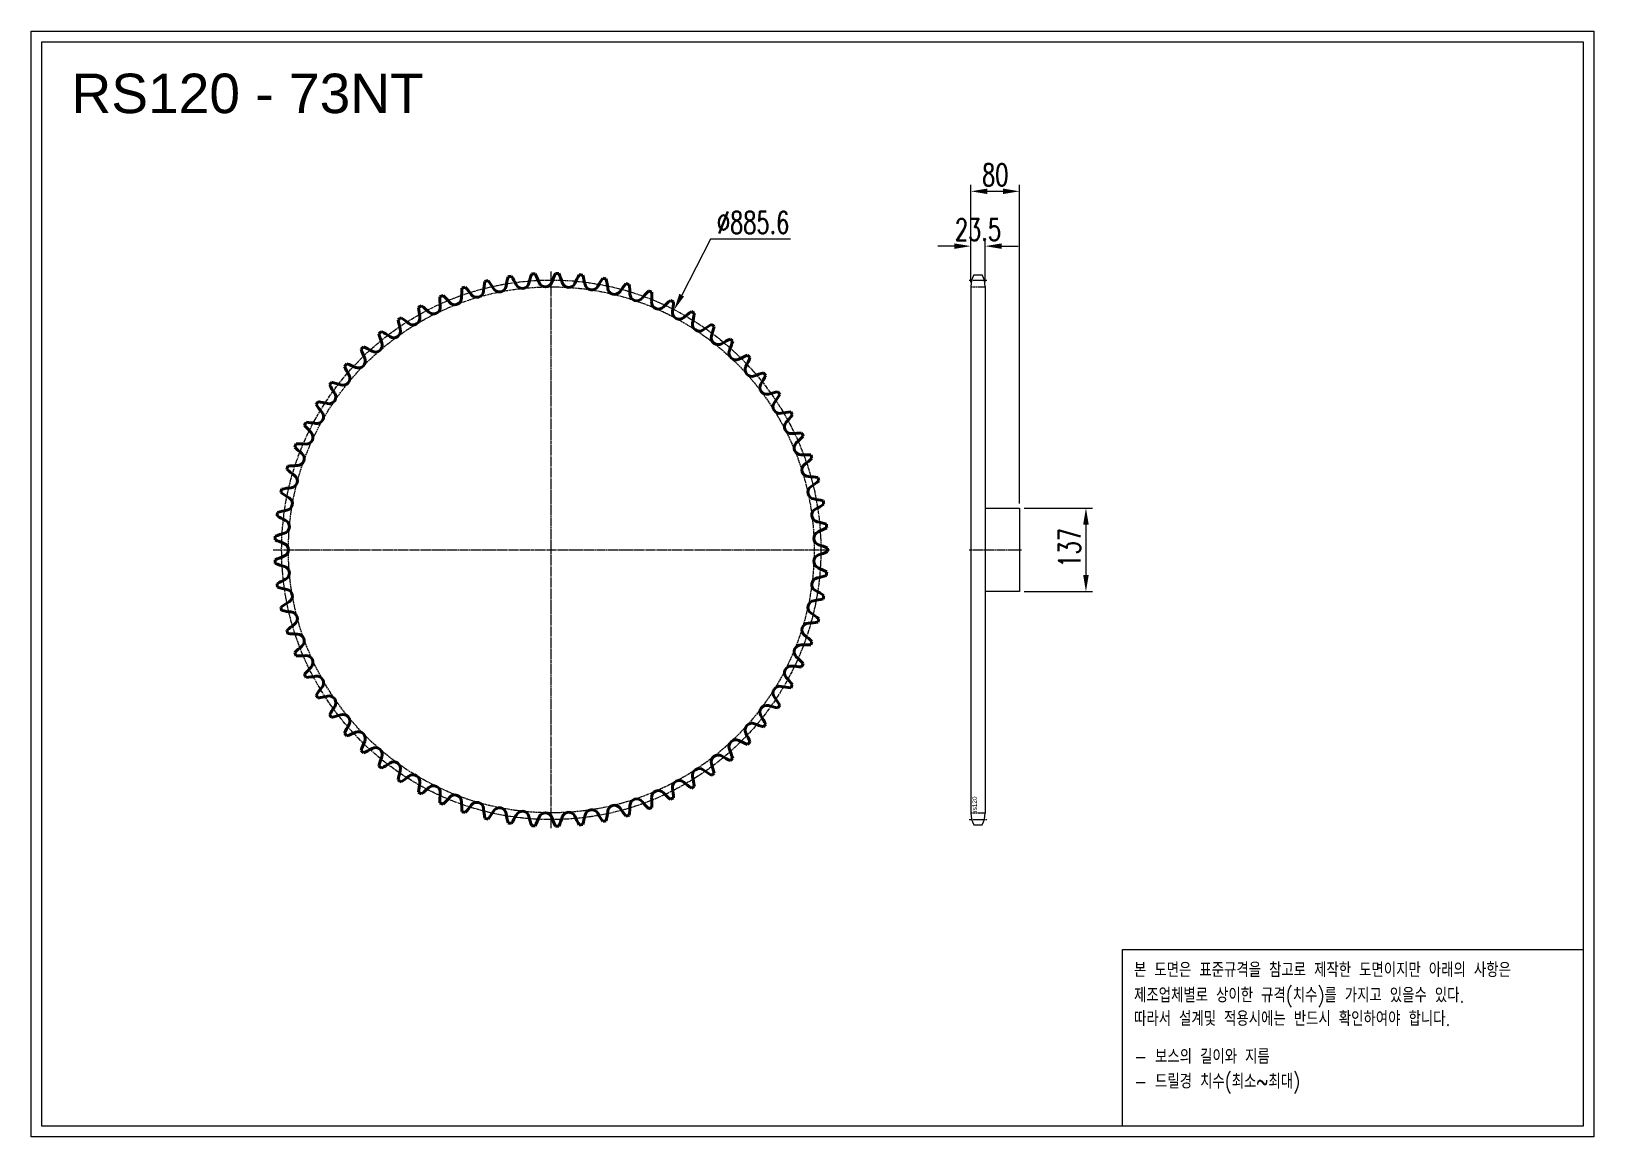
# Model space of a CAD drawing. Header units: millimetres. Extents: x -58541 to -55975, y 48101 to 49916.
import ezdxf

# ---------------------------------------------------------------- set-up
doc = ezdxf.new("R2010")
doc.units = ezdxf.units.MM
for name, pattern in [('AM_ISO02W050', [7.5, 6, -1.5]), ('AM_ISO02W050x2', [3.75, 3, -0.75]), ('AM_ISO08W050', [18, 12, -1.5, 3, -1.5]), ('AM_ISO08W050x2', [9, 6, -0.75, 1.5, -0.75])]:
    doc.linetypes.add(name, pattern=pattern)
for name, color, linetype, lineweight in [('AM_0N', 7, 'Continuous', 50), ('AM_3N', 6, 'AM_ISO02W050', 25), ('AM_7', 4, 'AM_ISO08W050', 25), ('AM_7N', 4, 'AM_ISO08W050', 25)]:
    doc.layers.add(name, color=color, linetype=linetype, lineweight=lineweight)
doc.layers.add('S-DIM', color=7, linetype='Continuous')
doc.styles.add('HAN', font='ROMANS.shx', dxfattribs={"width": 0.7, "bigfont": 'whgtxt.shx'})
doc.styles.add('HSG', font='SIMPLEX.shx', dxfattribs={"width": 0.7, "bigfont": 'HSG.shx'})
doc.styles.get("Standard").update_dxf_attribs({"font": 'arial.ttf'})
doc.dimstyles.new('APP50', dxfattribs={"dimscale": 15, "dimtxt": 2.4, "dimasz": 1.8, "dimexe": 0.7, "dimexo": 0.5, "dimgap": 0.6, "dimtad": 1, "dimtoh": 1, "dimdec": 1, "dimrnd": 0.01, "dimzin": 9, "dimdsep": 46, "dimtxsty": 'HSG', "dimcen": 0, "dimclrd": 1, "dimclre": 1, "dimclrt": 256, "dimazin": 2, "dimtp": 1, "dimtm": 1, "dimtfac": 0.5, "dimtdec": 1, "dimtofl": 0, "dimtmove": 0, "dimatfit": 3, "dimfxl": 0, "dimtvp": 1, "dimtolj": 2, "dimlwd": -1, "dimlwe": -1, "dimarcsym": 0})

# ---------------------------------------------------------------- blocks, each defined once
blk = doc.blocks.new('*D1')
at = {"layer": 'Defpoints', "color": 0, "transparency": 16777216}
for p in [(-56918.2, 49133), (-56918.2, 48996), (-56809.2, 48996)]:
    blk.add_point(p, dxfattribs=at)
at = {"layer": 'S-DIM', "color": 1, "transparency": 16777216}
for p, q in [((-56910.7, 49133), (-56798.7, 49133)), ((-56809.2, 49106), (-56809.2, 49023)), ((-56910.7, 48996), (-56798.7, 48996))]:
    blk.add_line(p, q, dxfattribs=at)
for points in [[(-56813.7, 49106), (-56804.7, 49106), (-56809.2, 49133)], [(-56813.7, 49023), (-56804.7, 49023), (-56809.2, 48996)]]:
    blk.add_solid(points, dxfattribs=at)
at = {"layer": 'S-DIM', "transparency": 16777216, "insert": (-56836.2, 49067.7), "char_height": 36, "attachment_point": 5, "rotation": 90, "style": 'HSG'}
blk.add_mtext('\\A2;137', dxfattribs=at)
blk = doc.blocks.new('*D2')
at = {"layer": 'Defpoints', "color": 0, "transparency": 16777216}
for p in [(-56974.7, 49562.9), (-56998.2, 49496.1), (-56974.7, 49496.1)]:
    blk.add_point(p, dxfattribs=at)
at = {"layer": 'S-DIM', "color": 1, "transparency": 16777216}
for p, q in [((-57025.2, 49562.9), (-57052.2, 49562.9)), ((-56998.2, 49503.6), (-56998.2, 49573.4)), ((-56974.7, 49503.6), (-56974.7, 49573.4)), ((-56947.7, 49562.9), (-56920.7, 49562.9))]:
    blk.add_line(p, q, dxfattribs=at)
for points in [[(-57025.2, 49567.4), (-57025.2, 49558.4), (-56998.2, 49562.9)], [(-56947.7, 49567.4), (-56947.7, 49558.4), (-56974.7, 49562.9)]]:
    blk.add_solid(points, dxfattribs=at)
at = {"layer": 'S-DIM', "transparency": 16777216, "insert": (-56986.5, 49589.9), "char_height": 36, "attachment_point": 5, "style": 'HSG'}
blk.add_mtext('\\A2;23.5', dxfattribs=at)
blk = doc.blocks.new('*D3')
at = {"layer": 'Defpoints', "color": 0, "transparency": 16777216}
for p in [(-56918.2, 49652.9), (-56998.2, 49496.1), (-56918.2, 49133)]:
    blk.add_point(p, dxfattribs=at)
at = {"layer": 'S-DIM', "color": 1, "transparency": 16777216}
for p, q in [((-56998.2, 49503.6), (-56998.2, 49663.4)), ((-56918.2, 49140.5), (-56918.2, 49663.4)), ((-56971.2, 49652.9), (-56945.2, 49652.9))]:
    blk.add_line(p, q, dxfattribs=at)
for points in [[(-56971.2, 49657.4), (-56971.2, 49648.4), (-56998.2, 49652.9)], [(-56945.2, 49657.4), (-56945.2, 49648.4), (-56918.2, 49652.9)]]:
    blk.add_solid(points, dxfattribs=at)
at = {"layer": 'S-DIM', "transparency": 16777216, "insert": (-56958.2, 49679.9), "char_height": 36, "attachment_point": 5, "style": 'HSG'}
blk.add_mtext('\\A2;80', dxfattribs=at)
blk = doc.blocks.new('notice1')
at = {"color": 4}
blk.add_lwpolyline([(-22142.12, 1735.9), (-22053.8, 1735.9), (-22053.8, 1702.07), (-22142.12, 1702.07)], close=True, dxfattribs=at)
at = {"color": 4, "style": 'HAN', "width": 0.8}
for s, p in [('본 도면은 표준규격을 참고로 제작한 도면이지만 아래의 사항은', (-22139.9, 1730.62)), ('제조업체별로 상이한 규격(치수)를 가지고 있을수 있다.', (-22139.9, 1725.78)), ('따라서 설계및 적용시에는 반드시 확인하여야 합니다.', (-22139.9, 1721.28)), ('- 보스의 길이와 지름', (-22139.9, 1714.03)), ('- 드릴경 치수(최소~최대)', (-22139.9, 1709.27))]:
    blk.add_text(s, height=2.7949, dxfattribs=at).set_placement(p)
blk = doc.blocks.new('*D5')
at = {"layer": 'Defpoints', "color": 0, "transparency": 16777216}
for p in [(-57485.4, 49458.5), (-57889.2, 48670.4)]:
    blk.add_point(p, dxfattribs=at)
at = {"layer": 'S-DIM', "color": 1, "linetype": 'ByBlock', "transparency": 16777216}
for p, q in [((-57426, 49574.6), (-57473.1, 49482.6)), ((-57294.6, 49574.6), (-57426, 49574.6))]:
    blk.add_line(p, q, dxfattribs=at)
at = {"layer": 'S-DIM', "color": 1, "transparency": 16777216}
blk.add_solid([(-57477.1, 49484.6), (-57469.1, 49480.5), (-57485.4, 49458.5)], dxfattribs=at)
at = {"layer": 'S-DIM', "transparency": 16777216, "insert": (-57355.8, 49601.6), "char_height": 36, "attachment_point": 5, "style": 'HSG'}
blk.add_mtext('\\A2;∅885.6', dxfattribs=at)

msp = doc.modelspace()

# ---------------------------------------------------------------- linework, layer by layer
for p, q in [((-56993.51, 49515.65), (-56979.47, 49515.65)), ((-56998.24, 49496.65), (-56998.24, 48632.23)), ((-56974.74, 49496.65), (-56974.74, 48632.23)), ((-56974.74, 49132.99), (-56918.24, 49132.99)), ((-56918.24, 49132.99), (-56918.24, 48995.99)), ((-56918.24, 48995.99), (-56974.74, 48995.99)), ((-56993.51, 48613.23), (-56979.47, 48613.23))]:
    msp.add_line(p, q)
for points in [[(-58541.34, 49915.58), (-55975.22, 49915.58), (-55975.22, 48101.15), (-58541.34, 48101.15)], [(-58524.06, 49898.3), (-55992.5, 49898.3), (-55992.5, 48118.43), (-58524.06, 48118.43)]]:
    msp.add_lwpolyline(points, close=True)
for centre, start, end in [((-56957.74, 49496.65), 152.02179, 180), ((-57015.24, 49496.65), 0, 27.97821), ((-56957.74, 48632.23), 180, 207.97821), ((-57015.24, 48632.23), 332.02179, 0)]:
    msp.add_arc(centre, 40.5, start, end)
at = {"layer": 'AM_0N'}
for centre, radius, start, end in [((-57598.99, 49473.22), 200.07, 170.88524, 175.41096), ((-57687.32, 49064.44), 453.81, 103.19846, 103.92483), ((-57952.31, 49388), 200.07, 31.71233, 36.23805), ((-57564.17, 49464.12), 200.07, 165.95373, 170.47945), ((-57687.32, 49064.44), 453.81, 98.26695, 98.99332), ((-57923.51, 49409.58), 200.07, 26.78082, 31.30654), ((-57734.88, 49504.78), 11.23, 206.78082, 345.54795), ((-57530.27, 49452.05), 200.07, 161.02222, 165.54795), ((-57687.32, 49064.44), 453.81, 93.33545, 94.06181), ((-57892.97, 49428.6), 200.07, 21.84932, 26.37504), ((-57696.85, 49507.24), 11.23, 201.84932, 340.61644), ((-57497.53, 49437.11), 200.07, 156.09072, 160.61644), ((-57687.32, 49064.44), 453.81, 88.40394, 89.13031), ((-57860.9, 49444.93), 200.07, 16.91781, 21.44353), ((-57658.75, 49506.42), 11.23, 196.91781, 335.68493), ((-57466.19, 49419.42), 200.07, 151.15921, 155.68493), ((-57687.32, 49064.44), 453.81, 83.47243, 84.1988), ((-57827.55, 49458.45), 200.07, 11.9863, 16.51202), ((-57436.5, 49399.1), 200.07, 146.2277, 150.75342), ((-57687.32, 49064.44), 453.81, 78.54093, 79.26729), ((-57793.16, 49469.04), 200.07, 7.05479, 11.58052), ((-57408.66, 49376.3), 200.07, 141.2962, 145.82192), ((-57687.32, 49064.44), 453.81, 73.60942, 74.33579), ((-57687.32, 49064.44), 453.81, 113.06147, 113.78784), ((-57670.31, 49482.31), 200.07, 180.74825, 185.27397), ((-58003.81, 49337.82), 200.07, 41.57534, 46.10106), ((-57845.75, 49478.04), 11.23, 221.57534, 0.34247), ((-57634.45, 49479.3), 200.07, 175.81674, 180.34247), ((-57687.32, 49064.44), 453.81, 108.12997, 108.85633), ((-57979.14, 49364.02), 200.07, 36.64384, 41.16956), ((-57809.6, 49490.13), 11.23, 216.64384, 355.41096), ((-57772.56, 49499.06), 11.23, 211.71233, 350.47945), ((-57620.86, 49502.33), 11.23, 191.9863, 330.75342), ((-57583.46, 49495), 11.23, 187.05479, 325.82192), ((-57757.98, 49476.64), 200.07, 2.12329, 6.64901), ((-57546.83, 49484.47), 11.23, 182.12329, 320.89041), ((-57382.88, 49351.19), 200.07, 136.36469, 140.89041), ((-57687.32, 49064.44), 453.81, 68.67791, 69.40428), ((-57722.29, 49481.19), 200.07, 357.19178, 1.7175), ((-57687.32, 49064.44), 453.81, 117.99298, 118.71935), ((-57706.3, 49482.23), 200.07, 185.67976, 190.20548), ((-58026.14, 49309.6), 200.07, 46.50685, 51.03257), ((-57880.71, 49462.89), 11.23, 226.50685, 5.27397), ((-57511.25, 49470.84), 11.23, 177.19178, 315.9589), ((-57359.36, 49323.95), 200.07, 131.43318, 135.9589), ((-57687.32, 49064.44), 453.81, 63.74641, 64.47277), ((-57476.96, 49454.2), 11.23, 172.26027, 311.0274), ((-57686.33, 49482.66), 200.07, 352.26027, 356.786), ((-57338.26, 49294.8), 200.07, 126.50168, 131.0274), ((-57687.32, 49064.44), 453.81, 58.8149, 59.54126), ((-57650.38, 49481.02), 200.07, 347.32877, 351.85449), ((-57946.11, 49423.87), 11.23, 236.36986, 15.13699), ((-57687.32, 49064.44), 453.81, 122.92449, 123.65085), ((-57742.14, 49479.05), 200.07, 190.61126, 195.13699), ((-58045.96, 49279.57), 200.07, 51.43836, 55.96408), ((-57914.25, 49444.79), 11.23, 231.43836, 10.20548), ((-57444.23, 49434.67), 11.23, 167.32877, 306.09589), ((-57319.75, 49263.94), 200.07, 121.57017, 126.09589), ((-57687.32, 49064.44), 453.81, 53.88339, 54.60976), ((-57614.71, 49476.31), 200.07, 342.39726, 346.92298), ((-57976.05, 49400.3), 11.23, 241.30137, 20.06849), ((-57687.32, 49064.44), 453.81, 127.856, 128.58236), ((-57777.58, 49472.8), 200.07, 195.54277, 200.06849), ((-58063.13, 49247.94), 200.07, 56.36986, 60.89558), ((-57413.31, 49412.41), 11.23, 162.39726, 301.16438), ((-57303.96, 49231.6), 200.07, 116.63866, 121.16438), ((-57579.57, 49468.54), 200.07, 337.46575, 341.99147), ((-57687.32, 49064.44), 453.81, 48.95189, 49.67825), ((-58003.85, 49374.23), 11.23, 246.23288, 25), ((-57687.32, 49064.44), 453.81, 132.7875, 133.51387), ((-57812.35, 49463.53), 200.07, 200.47428, 205), ((-58077.51, 49214.96), 200.07, 61.30137, 65.82709), ((-57384.41, 49387.56), 11.23, 157.46575, 296.23288), ((-57291.01, 49198.03), 200.07, 111.70716, 116.23288), ((-57545.23, 49457.78), 200.07, 332.53425, 337.05997), ((-57687.32, 49064.44), 453.81, 44.02038, 44.74674), ((-58029.31, 49345.88), 11.23, 251.16438, 29.93151), ((-57687.32, 49064.44), 453.81, 137.71901, 138.44537), ((-57846.2, 49451.3), 200.07, 205.40579, 209.93151), ((-58089.01, 49180.86), 200.07, 66.23288, 70.7586), ((-57357.75, 49360.33), 11.23, 152.53425, 291.30137), ((-57280.99, 49163.47), 200.07, 106.77565, 111.30137), ((-57511.94, 49444.11), 200.07, 327.60274, 332.12846), ((-57687.32, 49064.44), 453.81, 39.08887, 39.81524), ((-58052.24, 49315.43), 11.23, 256.09589, 34.86301), ((-57687.32, 49064.44), 453.81, 142.65052, 143.37688), ((-57878.87, 49436.21), 200.07, 210.33729, 214.86301), ((-58097.53, 49145.89), 200.07, 71.16438, 75.6901), ((-57333.54, 49330.9), 11.23, 147.60274, 286.36986), ((-57273.98, 49128.17), 200.07, 101.84414, 106.36986), ((-57687.32, 49064.44), 453.81, 34.15737, 34.88373), ((-57687.32, 49064.44), 453.81, 147.58202, 148.30839), ((-57910.12, 49418.37), 200.07, 215.2688, 219.79452), ((-58103.01, 49110.33), 200.07, 76.09589, 80.62161), ((-57311.94, 49299.5), 11.23, 142.67123, 281.43836), ((-57479.95, 49427.63), 200.07, 322.67123, 327.19695), ((-57687.32, 49064.44), 453.81, 152.51353, 153.2399), ((-58105.42, 49074.42), 200.07, 81.0274, 85.55312), ((-58072.47, 49283.13), 11.23, 261.0274, 39.79452), ((-57270.04, 49092.4), 200.07, 96.91263, 101.43836), ((-57293.12, 49266.36), 11.23, 137.73973, 276.50685), ((-57449.5, 49408.46), 200.07, 317.73973, 322.26545), ((-57687.32, 49064.44), 453.81, 29.22586, 29.95222), ((-57939.72, 49397.91), 200.07, 220.20031, 224.72603), ((-58089.84, 49249.22), 11.23, 265.9589, 44.72603), ((-57269.18, 49056.43), 200.07, 91.98113, 96.50685), ((-57420.81, 49386.74), 200.07, 312.80822, 317.33394), ((-57687.32, 49064.44), 453.81, 24.29435, 25.02072), ((-57687.32, 49064.44), 453.81, 157.44504, 158.1714), ((-57967.45, 49374.98), 200.07, 225.13181, 229.65753), ((-58104.73, 49038.45), 200.07, 85.9589, 90.48463), ((-58104.23, 49213.93), 11.23, 270.89041, 49.65753), ((-57277.22, 49231.73), 11.23, 132.80822, 271.57534), ((-57271.41, 49020.51), 200.07, 87.04962, 91.57534), ((-57687.32, 49064.44), 453.81, 19.36284, 20.08921), ((-57687.32, 49064.44), 453.81, 162.37654, 163.10291), ((-57993.11, 49349.75), 200.07, 230.06332, 234.58904), ((-58100.95, 49002.66), 200.07, 90.89041, 95.41613), ((-57264.36, 49195.85), 11.23, 127.87671, 266.64384), ((-57394.09, 49362.64), 200.07, 307.87671, 312.40243), ((-58115.54, 49177.54), 11.23, 275.82192, 54.58904), ((-57254.63, 49159.01), 11.23, 122.94521, 261.71233), ((-57276.73, 48984.92), 200.07, 82.11811, 86.64384), ((-57369.54, 49336.33), 200.07, 302.94521, 307.47093), ((-57687.32, 49064.44), 453.81, 14.43134, 15.1577), ((-57687.32, 49064.44), 453.81, 167.30805, 168.03442), ((-58016.5, 49322.4), 200.07, 234.99483, 239.52055), ((-58094.11, 48967.33), 200.07, 95.82192, 100.34764), ((-58123.68, 49140.31), 11.23, 280.75342, 59.52055), ((-57285.08, 48949.92), 200.07, 77.18661, 81.71233), ((-57687.32, 49064.44), 453.81, 9.49983, 10.2262), ((-57687.32, 49064.44), 453.81, 172.23956, 172.96592), ((-58037.46, 49293.15), 200.07, 239.92633, 244.45205), ((-58084.25, 48932.72), 200.07, 100.75342, 105.27915), ((-57248.1, 49121.46), 11.23, 118.0137, 256.78082), ((-57347.34, 49308), 200.07, 298.0137, 302.53942), ((-58071.46, 48899.08), 200.07, 105.68493, 110.21065), ((-58128.59, 49102.51), 11.23, 285.68493, 64.45205), ((-57244.82, 49083.49), 11.23, 113.08219, 251.84932), ((-57296.42, 48915.76), 200.07, 72.2551, 76.78082), ((-57327.66, 49277.87), 200.07, 293.08219, 297.60791), ((-57687.32, 49064.44), 453.81, 4.56832, 5.29469), ((-57687.32, 49064.44), 453.81, 177.17106, 177.89743), ((-58055.83, 49262.2), 200.07, 244.85784, 249.38356), ((-58130.22, 49064.44), 11.23, 290.61644, 69.38356), ((-57310.65, 48882.71), 200.07, 67.32359, 71.84932), ((-57687.32, 49064.44), 453.81, 359.63682, 0.36318), ((-58055.83, 48866.67), 200.07, 110.61644, 115.14216), ((-57687.32, 49064.44), 453.81, 182.10257, 182.82894), ((-58071.46, 49229.79), 200.07, 249.78935, 254.31507), ((-57244.82, 49045.38), 11.23, 108.15068, 246.91781), ((-57310.65, 49246.17), 200.07, 288.15068, 292.67641), ((-58037.46, 48835.73), 200.07, 115.54795, 120.07367), ((-58128.59, 49026.36), 11.23, 295.54795, 74.31507), ((-57248.1, 49007.42), 11.23, 103.21918, 241.9863), ((-57296.42, 49213.11), 200.07, 283.21918, 287.7449), ((-57327.66, 48851), 200.07, 62.39209, 66.91781), ((-57687.32, 49064.44), 453.81, 354.70531, 355.43168), ((-57687.32, 49064.44), 453.81, 187.03408, 187.76044), ((-58084.25, 49196.16), 200.07, 254.72085, 259.24658), ((-58123.68, 48988.57), 11.23, 300.47945, 79.24658), ((-57347.34, 48820.88), 200.07, 57.46058, 61.9863), ((-57687.32, 49064.44), 453.81, 349.7738, 350.50017), ((-58016.5, 48806.47), 200.07, 120.47945, 125.00517), ((-57687.32, 49064.44), 453.81, 191.96558, 192.69195), ((-58094.11, 49161.55), 200.07, 259.65236, 264.17808), ((-58115.54, 48951.34), 11.23, 305.41096, 84.17808), ((-57254.63, 48969.87), 11.23, 98.28767, 237.05479), ((-57285.08, 49178.96), 200.07, 278.28767, 282.81339), ((-57993.11, 48779.13), 200.07, 125.41096, 129.93668), ((-57264.36, 48933.02), 11.23, 93.35616, 232.12329), ((-57276.73, 49143.96), 200.07, 273.35616, 277.88189), ((-57369.54, 48792.55), 200.07, 52.52907, 57.05479), ((-57687.32, 49064.44), 453.81, 344.8423, 345.56866), ((-57687.32, 49064.44), 453.81, 196.89709, 197.62346), ((-58100.95, 49126.22), 200.07, 264.58387, 269.10959), ((-58104.23, 48914.95), 11.23, 310.34247, 89.10959), ((-57394.09, 48766.24), 200.07, 47.59757, 52.12329), ((-57687.32, 49064.44), 453.81, 339.91079, 340.63716), ((-57967.45, 48753.9), 200.07, 130.34247, 134.86819), ((-57687.32, 49064.44), 453.81, 201.8286, 202.55496), ((-58104.73, 49090.43), 200.07, 269.51537, 274.0411), ((-58089.84, 48879.66), 11.23, 315.27397, 94.0411), ((-57277.22, 48897.15), 11.23, 88.42466, 227.19178), ((-57420.81, 48742.14), 200.07, 42.66606, 47.19178), ((-57271.41, 49108.37), 200.07, 268.42466, 272.95038), ((-57939.72, 48730.97), 200.07, 135.27397, 139.79969), ((-57687.32, 49064.44), 453.81, 206.7601, 207.48647), ((-57293.12, 48862.52), 11.23, 83.49315, 222.26027), ((-57269.18, 49072.45), 200.07, 263.49315, 268.01887), ((-57687.32, 49064.44), 453.81, 334.97928, 335.70565), ((-58105.42, 49054.45), 200.07, 274.44688, 278.9726), ((-58072.47, 48845.74), 11.23, 320.20548, 98.9726), ((-57910.12, 48710.51), 200.07, 140.20548, 144.7312), ((-57311.94, 48829.38), 11.23, 78.56164, 217.32877), ((-57270.04, 49036.48), 200.07, 258.56164, 263.08737), ((-57449.5, 48720.42), 200.07, 37.73455, 42.26027), ((-57687.32, 49064.44), 453.81, 330.04778, 330.77414), ((-57687.32, 49064.44), 453.81, 211.69161, 212.41798), ((-58103.01, 49018.55), 200.07, 279.37839, 283.90411), ((-58052.24, 48813.44), 11.23, 325.13699, 103.90411), ((-57333.54, 48797.98), 11.23, 73.63014, 212.39726), ((-57273.98, 49000.71), 200.07, 253.63014, 258.15586), ((-57479.95, 48701.25), 200.07, 32.80305, 37.32877), ((-57687.32, 49064.44), 453.81, 325.11627, 325.84263), ((-57878.87, 48692.66), 200.07, 145.13699, 149.66271), ((-57687.32, 49064.44), 453.81, 216.62312, 217.34948), ((-58097.53, 48982.98), 200.07, 284.3099, 288.83562), ((-58029.31, 48783), 11.23, 330.06849, 108.83562), ((-57511.94, 48684.77), 200.07, 27.87154, 32.39726), ((-57846.2, 48677.57), 200.07, 150.06849, 154.59421), ((-57687.32, 49064.44), 453.81, 221.55463, 222.28099), ((-58089.01, 48948.02), 200.07, 289.2414, 293.76712), ((-58003.85, 48754.64), 11.23, 335, 113.76712), ((-57357.75, 48768.55), 11.23, 68.69863, 207.46575), ((-57545.23, 48671.1), 200.07, 22.94003, 27.46575), ((-57280.99, 48965.41), 200.07, 248.69863, 253.22435), ((-57687.32, 49064.44), 453.81, 320.18476, 320.91113), ((-57812.35, 48665.35), 200.07, 155, 159.52572), ((-57687.32, 49064.44), 453.81, 226.48613, 227.2125), ((-58077.51, 48913.92), 200.07, 294.17291, 298.69863), ((-57976.05, 48728.58), 11.23, 339.93151, 118.69863), ((-57384.41, 48741.31), 11.23, 63.76712, 202.53425), ((-57579.57, 48660.34), 200.07, 18.00853, 22.53425), ((-57291.01, 48930.85), 200.07, 243.76712, 248.29284), ((-57687.32, 49064.44), 453.81, 315.25326, 315.97962), ((-57777.58, 48656.08), 200.07, 159.93151, 164.45723), ((-57687.32, 49064.44), 453.81, 231.41764, 232.144), ((-58063.13, 48880.94), 200.07, 299.10442, 303.63014), ((-57946.11, 48705), 11.23, 344.86301, 123.63014), ((-57444.23, 48694.2), 11.23, 53.90411, 192.67123), ((-57413.31, 48716.47), 11.23, 58.83562, 197.60274), ((-57614.71, 48652.57), 200.07, 13.07702, 17.60274), ((-57303.96, 48897.27), 200.07, 238.83562, 243.36134), ((-57687.32, 49064.44), 453.81, 310.32175, 311.04811), ((-57742.14, 48649.83), 200.07, 164.86301, 169.38874), ((-57687.32, 49064.44), 453.81, 236.34915, 237.07551), ((-58045.96, 48849.31), 200.07, 304.03592, 308.56164), ((-57914.25, 48684.09), 11.23, 349.79452, 128.56164), ((-57706.3, 48646.65), 200.07, 169.79452, 174.32024), ((-57476.96, 48674.68), 11.23, 48.9726, 187.73973), ((-57338.26, 48834.08), 200.07, 228.9726, 233.49832), ((-57650.38, 48647.85), 200.07, 8.14551, 12.67123), ((-57319.75, 48864.94), 200.07, 233.90411, 238.42983), ((-57687.32, 49064.44), 453.81, 305.39024, 306.11661), ((-57687.32, 49064.44), 453.81, 241.28065, 242.00702), ((-58026.14, 48819.27), 200.07, 308.96743, 313.49315), ((-57880.71, 48665.99), 11.23, 354.72603, 133.49315), ((-57670.31, 48646.57), 200.07, 174.72603, 179.25175), ((-58003.81, 48791.05), 200.07, 313.89894, 318.42466), ((-57845.75, 48650.84), 11.23, 359.65753, 138.42466), ((-57546.83, 48644.4), 11.23, 39.10959, 177.87671), ((-57511.25, 48658.04), 11.23, 44.0411, 182.80822), ((-57722.29, 48647.68), 200.07, 358.2825, 2.80822), ((-57359.36, 48804.92), 200.07, 224.0411, 228.56682), ((-57687.32, 49064.44), 453.81, 295.52723, 296.25359), ((-57686.33, 48646.22), 200.07, 3.214, 7.73973), ((-57687.32, 49064.44), 453.81, 300.45874, 301.1851), ((-57687.32, 49064.44), 453.81, 246.21216, 246.93853), ((-57634.45, 48649.57), 200.07, 179.65753, 184.18326), ((-57687.32, 49064.44), 453.81, 251.14367, 251.87003), ((-57979.14, 48764.86), 200.07, 318.83044, 323.35616), ((-57809.6, 48638.75), 11.23, 4.58904, 143.35616), ((-57598.99, 48655.65), 200.07, 184.58904, 189.11476), ((-57952.31, 48740.88), 200.07, 323.76195, 328.28767), ((-57772.56, 48629.81), 11.23, 9.52055, 148.28767), ((-57564.17, 48664.76), 200.07, 189.52055, 194.04627), ((-57923.51, 48719.3), 200.07, 328.69346, 333.21918), ((-57734.88, 48624.09), 11.23, 14.45205, 153.21918), ((-57696.85, 48621.64), 11.23, 19.38356, 158.15068), ((-57658.75, 48622.46), 11.23, 24.31507, 163.08219), ((-57827.55, 48670.43), 200.07, 343.48798, 348.0137), ((-57620.86, 48626.55), 11.23, 29.24658, 168.0137), ((-57436.5, 48729.78), 200.07, 209.24658, 213.7723), ((-57793.16, 48659.83), 200.07, 348.41948, 352.94521), ((-57583.46, 48633.88), 11.23, 34.17808, 172.94521), ((-57408.66, 48752.58), 200.07, 214.17808, 218.7038), ((-57687.32, 49064.44), 453.81, 285.66421, 286.39058), ((-57757.98, 48652.23), 200.07, 353.35099, 357.87671), ((-57382.88, 48777.69), 200.07, 219.10959, 223.63531), ((-57687.32, 49064.44), 453.81, 290.59572, 291.32209), ((-57687.32, 49064.44), 453.81, 256.07517, 256.80154), ((-57687.32, 49064.44), 453.81, 261.00668, 261.73305), ((-57530.27, 48676.83), 200.07, 194.45205, 198.97778), ((-57687.32, 49064.44), 453.81, 265.93819, 266.66455), ((-57892.97, 48700.27), 200.07, 333.62496, 338.15068), ((-57497.53, 48691.76), 200.07, 199.38356, 203.90928), ((-57687.32, 49064.44), 453.81, 270.86969, 271.59606), ((-57860.9, 48683.94), 200.07, 338.55647, 343.08219), ((-57466.19, 48709.46), 200.07, 204.31507, 208.84079), ((-57687.32, 49064.44), 453.81, 275.8012, 276.52757), ((-57687.32, 49064.44), 453.81, 280.73271, 281.45907)]:
    msp.add_arc(centre, radius, start, end, dxfattribs=at)
at = {"layer": 'AM_3N', "linetype": 'AM_ISO02W050x2'}
for p, q in [((-56998.24, 49496.12), (-56974.74, 49496.12)), ((-56998.24, 48632.76), (-56974.74, 48632.76))]:
    msp.add_line(p, q, dxfattribs=at)
msp.add_circle((-57687.32, 49064.44), 431.68, dxfattribs=at)
at = {"layer": 'AM_7', "linetype": 'AM_ISO08W050x2'}
for p, q in [((-57001.24, 49507.23), (-56971.74, 49507.23)), ((-57001.24, 49064.49), (-56914.81, 49064.49)), ((-57001.24, 48621.64), (-56971.74, 48621.64))]:
    msp.add_line(p, q, dxfattribs=at)
msp.add_circle((-57687.32, 49064.44), 442.79, dxfattribs=at)
at = {"layer": 'AM_7N', "linetype": 'AM_ISO08W050x2'}
for p, q in [((-57687.32, 48607.62), (-57687.32, 49521.25)), ((-58144.13, 49064.44), (-57230.5, 49064.44))]:
    msp.add_line(p, q, dxfattribs=at)

# ---------------------------------------------------------------- block references
at = {"xscale": 8.568015886756081, "yscale": 8.568015886756081, "zscale": 8.568015886756081}
msp.add_blockref('notice1', (132964.78, 33535.09), dxfattribs=at)

# ---------------------------------------------------------------- texts
msp.add_text('RS120 - 73NT', height=64.8011).set_placement((-58475.26, 49781.22))
msp.add_text('rs120', height=7.5, rotation=90).set_placement((-56988.39, 48633.34))

# ---------------------------------------------------------------- dimensions: what is measured, and where the dimension line sits
at = {"layer": 'S-DIM'}
dim = msp.add_linear_dim(base=(-56918.24, 49652.86), p1=(-56998.24, 49496.12), p2=(-56918.24, 49132.99), dimstyle='APP50', dxfattribs=at)
dim.commit()
dim.dimension.update_dxf_attribs({"geometry": '*D3', "text_midpoint": (-56958.24, 49679.86)})
dim = msp.add_diameter_dim_2p(p1=(-57889.22, 48670.35), p2=(-57485.42, 49458.53), dimstyle='APP50', override={"dimarcsym": 1}, dxfattribs=at)
dim.commit()
dim.dimension.update_dxf_attribs({"geometry": '*D5', "text_midpoint": (-57355.76, 49574.59), "dimtype": 131})
dim = msp.add_linear_dim(base=(-56974.74, 49562.86), p1=(-56998.24, 49496.12), p2=(-56974.74, 49496.12), dimstyle='APP50', dxfattribs=at)
dim.commit()
dim.dimension.update_dxf_attribs({"geometry": '*D2', "text_midpoint": (-56986.49, 49562.86), "dimtype": 128})
dim = msp.add_linear_dim(base=(-56809.19, 48995.99), p1=(-56918.24, 49132.99), p2=(-56918.24, 48995.99), angle=90, dimstyle='APP50', dxfattribs=at)
dim.commit()
dim.dimension.update_dxf_attribs({"geometry": '*D1', "text_midpoint": (-56809.19, 49067.72), "dimtype": 128})

doc.saveas('drawing.dxf')
